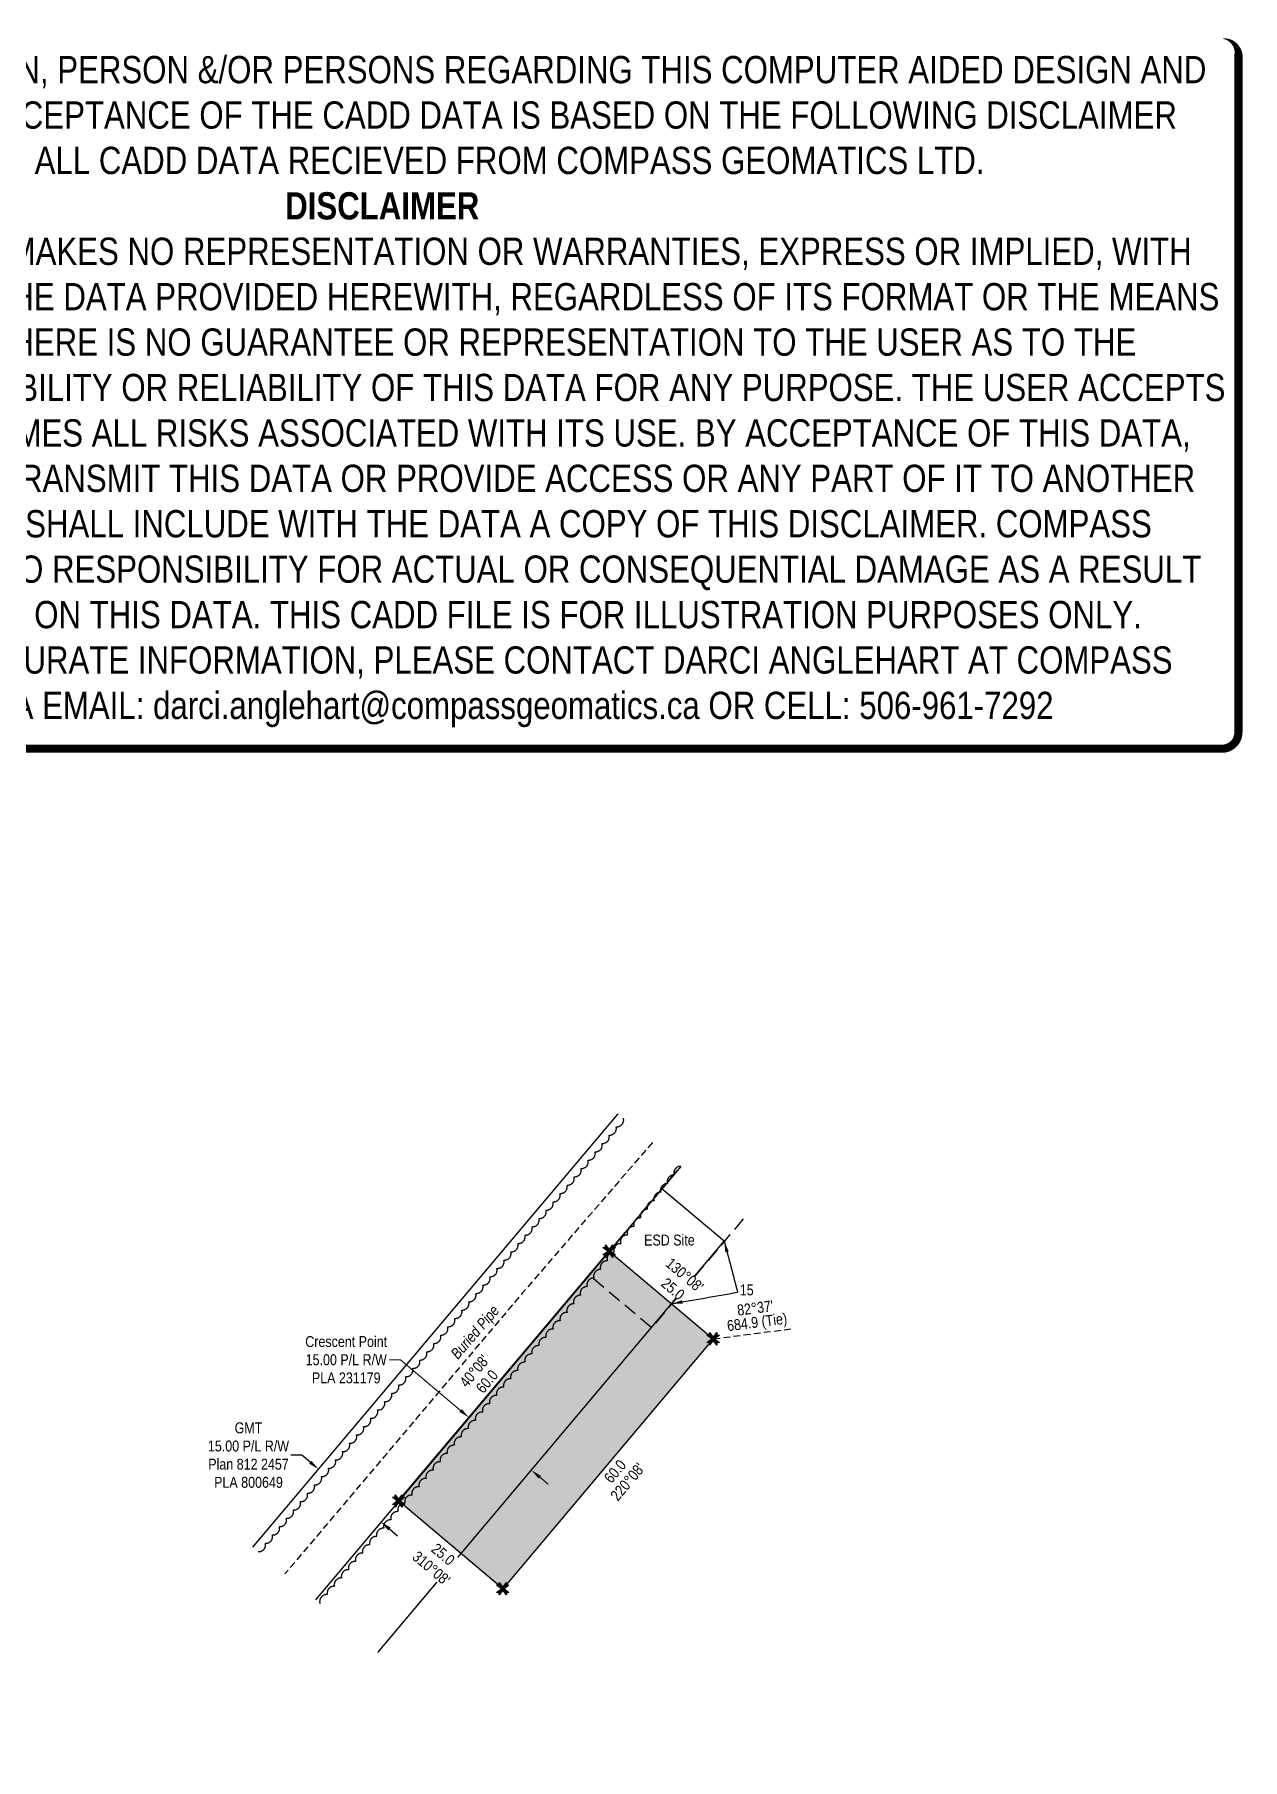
# Model space of a CAD drawing. Extents: x 516843 to 519061, y 6028713 to 6030539.
# Drawn here: x 517952 to 519061, y 6028956 to 6030539 of the extents above; entities that cross this region are included whole.
import ezdxf
from ezdxf.enums import TextEntityAlignment as Align

# ---------------------------------------------------------------- set-up
doc = ezdxf.new("R2010")
doc.units = 0
doc.header["$LTSCALE"] = 5
doc.header["$PDSIZE"] = 0.5
for name, pattern in [('0', [1, 1, 0]), ('foc-ACCESSROAD', [3.75, 2.5, -1.25]), ('foc-TIELINE', [1.875, 1.25, -0.625]), ('UG_PIPE', [1.875, 1.25, -0.625])]:
    doc.linetypes.add(name, pattern=pattern)
doc.layers.get('Defpoints').update_dxf_attribs({"color": 9})
for name, color, linetype in [('AS-PIPE-UG', 44, 'UG_PIPE'), ('AS-PIPE-UG-T', 44, 'Continuous'), ('C-RW', 13, 'Continuous'), ('C-WS', 13, 'foc-ACCESSROAD'), ('F-RW', 190, 'Continuous'), ('F-WS-S', 190, 'Continuous'), ('L-BD', 7, 'Continuous'), ('L-MON', 1, 'Continuous'), ('L-TIE', 7, 'foc-TIELINE'), ('L-TIE-T', 7, 'Continuous'), ('P-PROPOSED', 10, 'Continuous'), ('P-PROPOSED-H', 21, 'Continuous'), ('T-BUSH', 110, '0')]:
    doc.layers.add(name, color=color, linetype=linetype)
for name, color, linetype, lineweight in [('C-RW-T', 13, 'Continuous', 9), ('C-WS-T', 13, 'Continuous', 9), ('T-TIE-T', 201, 'Continuous', 18)]:
    doc.layers.add(name, color=color, linetype=linetype, lineweight=lineweight)
doc.layers.add('DISCLAIMER', color=7, linetype='Continuous', plot=False)
doc.styles.add('80', font='ARIALN.TTF', dxfattribs={"height": 10})
doc.styles.add('80CG', font='ARIALN.TTF', dxfattribs={"height": 10})
doc.styles.add('80L', font='ARIALN.TTF', dxfattribs={"height": 10})
doc.dimstyles.new('Compass 5 000', dxfattribs={"dimscale": 5, "dimtxt": 9, "dimasz": 2, "dimexe": 0.2, "dimexo": 0.0625, "dimgap": 0.5, "dimtad": 0, "dimtih": 1, "dimtoh": 1, "dimzin": 0, "dimdsep": 46, "dimtxsty": '80CG', "dimcen": 0.1, "dimse1": 1, "dimse2": 1, "dimclrd": 256, "dimclrt": 256, "dimaunit": 1, "dimadec": 4, "dimazin": 0, "dimtfac": 0.06, "dimtofl": 0, "dimtmove": 0, "dimatfit": 1, "dimfxl": 0.2, "dimtolj": 1, "dimtzin": 0, "dimlwd": -1, "dimarcsym": 0})

# ---------------------------------------------------------------- blocks, each defined once
blk = doc.blocks.new('*D1036')
at = {"layer": 'Defpoints', "color": 0, "transparency": 16777216}
for p in [(518270, 6029174.3), (518028.9, 6029004.5), (518086.2, 6028956.2)]:
    blk.add_point(p, dxfattribs=at)
at = {"layer": 'F-WS-S', "transparency": 16777216}
for p, q in [((518197.4, 6029235.5), (518187.4, 6029235.5)), ((518205.1, 6029229), (518197.4, 6029235.5)), ((518277.7, 6029167.8), (518285.3, 6029161.4))]:
    blk.add_line(p, q, dxfattribs=at)
for points in [[(518206.2, 6029230.3), (518204, 6029227.8), (518212.7, 6029222.6)], [(518278.8, 6029169.1), (518276.6, 6029166.5), (518270, 6029174.3)]]:
    blk.add_solid(points, dxfattribs=at)
at = {"layer": 'F-WS-S', "transparency": 16777216, "insert": (518148.4, 6029235.5), "char_height": 10, "attachment_point": 5, "style": '80CG'}
blk.add_mtext('\\A1;GMT\\P15.00 P/L R/W\\PPlan 812 2457\\PPLA 800649', dxfattribs=at)
blk = doc.blocks.new('TEMP')
h = blk.add_hatch(color=255)
h.dxf.hatch_style = 1
h.paths.add_polyline_path([(0, 0.25), (-0.67, 1.15), (-0.67, 0.67), (-1.15, 0.67), (-0.25, 0), (-1.15, -0.67), (-0.67, -0.67), (-0.67, -1.15), (0, -0.25), (0.67, -1.15), (0.67, -0.67), (1.15, -0.67), (0.25, 0), (1.15, 0.67), (0.67, 0.67), (0.67, 1.15)])
h = blk.add_hatch(color=1)
h.dxf.hatch_style = 1
h.paths.add_polyline_path([(0, 0.08), (-0.57, 0.85), (-0.57, 0.57), (-0.85, 0.57), (-0.08, 0), (-0.85, -0.57), (-0.57, -0.57), (-0.57, -0.85), (0, -0.08), (0.57, -0.85), (0.57, -0.57), (0.85, -0.57), (0.08, 0), (0.85, 0.57), (0.57, 0.57), (0.57, 0.85)])
at = {"color": 1}
for p, q in [((-0.08, 0), (0.08, 0)), ((0, 0.08), (0, -0.08))]:
    blk.add_line(p, q, dxfattribs=at)
at = {"color": 255, "flags": 128}
blk.add_lwpolyline([(-0.25, 0), (-1.15, 0.67), (-0.67, 0.67), (-0.67, 1.15), (0, 0.25), (0.67, 1.15), (0.67, 0.67), (1.15, 0.67), (0.25, 0), (1.15, -0.67), (0.67, -0.67), (0.67, -1.15), (0, -0.25), (-0.67, -1.15), (-0.67, -0.67), (-1.15, -0.67)], close=True, dxfattribs=at)
at = {"color": 1, "flags": 128}
blk.add_lwpolyline([(-0.08, 0), (-0.85, 0.57), (-0.57, 0.57), (-0.57, 0.85), (0, 0.08), (0.57, 0.85), (0.57, 0.57), (0.85, 0.57), (0.08, 0), (0.85, -0.57), (0.57, -0.57), (0.57, -0.85), (0, -0.08), (-0.57, -0.85), (-0.57, -0.57), (-0.85, -0.57)], close=True, dxfattribs=at)
blk = doc.blocks.new('*D1037')
at = {"layer": 'C-RW-T', "transparency": 16777216}
for p, q in [((518287.9, 6029323), (518277.9, 6029323)), ((518343.1, 6029276.5), (518287.9, 6029323)), ((518415.7, 6029215.3), (518423.4, 6029208.8))]:
    blk.add_line(p, q, dxfattribs=at)
for points in [[(518344.2, 6029277.7), (518342, 6029275.2), (518350.8, 6029270)], [(518416.8, 6029216.5), (518414.7, 6029214), (518408.1, 6029221.7)]]:
    blk.add_solid(points, dxfattribs=at)
at = {"layer": 'Defpoints', "color": 0, "transparency": 16777216}
for p in [(518408.1, 6029221.7), (518248.2, 6029148.4), (518305.5, 6029100.1)]:
    blk.add_point(p, dxfattribs=at)
at = {"layer": 'C-RW-T', "transparency": 16777216, "insert": (518238.1, 6029323), "char_height": 10, "attachment_point": 5, "style": '80CG'}
blk.add_mtext('\\A1;Crescent Point\\P15.00 P/L R/W\\PPLA 231179', dxfattribs=at)
blk = doc.blocks.new('Disclaimer_Legal')
at = {"layer": 'DISCLAIMER', "color": 254, "flags": 128}
blk.add_lwpolyline([(-3612.9, -1104.6, 37.5, 37.5, 0), (4096.1, -1104.6, 37.5, 37.5, 0.414214), (4171.1, -1029.6, 37.5, 37.5, 0), (4171.1, 2078.7, 37.5, 0, 0.414214), (4096.1, 2153.7, 0, 0, 0), (-3612.9, 2153.7, 0, 0, 0.414214), (-3687.9, 2078.7, 0, 0, 0), (-3687.9, -1029.6, 0, 37.5, 0.414214)], format="xyseb", close=True, dxfattribs=at)
at = {"layer": 'DISCLAIMER', "color": 254, "insert": (241.6, 533.9), "char_height": 125, "width": 7717.568, "attachment_point": 5, "style": '80'}
blk.add_mtext('NOTICE TO THE CORPORATION, PERSON &/OR PERSONS REGARDING THIS COMPUTER AIDED DESIGN AND DRAFTING (CADD) FILES. ACCEPTANCE OF THE CADD DATA IS BASED ON THE FOLLOWING DISCLAIMER WHICH COVERS ALL CADD DATA RECIEVED FROM COMPASS GEOMATICS LTD.\\P{\\fArial Narrow|b1|i0|c0|p34;DISCLAIMER}\\PCOMPASS GEOMATICS LTD. MAKES NO REPRESENTATION OR WARRANTIES, EXPRESS OR IMPLIED, WITH RESPECT TO THE REUSE OF THE DATA PROVIDED HEREWITH, REGARDLESS OF ITS FORMAT OR THE MEANS OF ITS TRANSMISSION. THERE IS NO GUARANTEE OR REPRESENTATION TO THE USER AS TO THE ACCURACY, CURRENCY, SUITABILITY OR RELIABILITY OF THIS DATA FOR ANY PURPOSE. THE USER ACCEPTS THE DATA "AS IS", AND ASSUMES ALL RISKS ASSOCIATED WITH ITS USE. BY ACCEPTANCE OF THIS DATA, THE USER AGREES NOT TO TRANSMIT THIS DATA OR PROVIDE ACCESS OR ANY PART OF IT TO ANOTHER PARTY UNLESS THE USER SHALL INCLUDE WITH THE DATA A COPY OF THIS DISCLAIMER. COMPASS GEOMATICS LTD. ASSUMES NO RESPONSIBILITY FOR ACTUAL OR CONSEQUENTIAL DAMAGE AS A RESULT OF ANY USER\'S RELIANCE ON THIS DATA. THIS CADD FILE IS FOR ILLUSTRATION PURPOSES ONLY.\\PIF YOU REQUIRE MORE ACCURATE INFORMATION, PLEASE CONTACT DARCI ANGLEHART AT COMPASS GEOMATICS LTD. VIA EMAIL: darci.anglehart@compassgeomatics.ca OR CELL: 506-961-7292', dxfattribs=at)

msp = doc.modelspace()

# ---------------------------------------------------------------- linework, layer by layer
at = {"layer": 'AS-PIPE-UG', "flags": 128}
msp.add_lwpolyline([(518519.185, 6029522.383), (518399.906, 6029384.324), (518181.797, 6029126.48)], dxfattribs=at)
at = {"layer": 'C-RW', "flags": 128}
msp.add_lwpolyline([(518267.157, 6029054.542), (518585.125, 6029431.718), (518527.813, 6029480.034), (518209.837, 6029102.849)], dxfattribs=at)
at = {"layer": 'C-WS', "flags": 128}
msp.add_lwpolyline([(518602.422, 6029452.235), (518518.312, 6029352.465), (518461.2, 6029400.612), (518545.187, 6029500.47)], dxfattribs=at)
at = {"layer": 'F-RW'}
for points in [[(518152.517, 6029151.155), (518487.782, 6029548.849)], [(518545.102, 6029500.542), (518209.837, 6029102.849)]]:
    msp.add_lwpolyline(points, dxfattribs=at)
at = {"layer": 'L-TIE', "flags": 128}
msp.add_lwpolyline([(518575.018, 6029342.196), (518647.918, 6029351.631)], dxfattribs=at)
at = {"layer": 'P-PROPOSED', "flags": 128}
msp.add_lwpolyline([(518575.018, 6029342.196), (518381.756, 6029112.947), (518286.235, 6029193.473), (518479.498, 6029422.722)], close=True, dxfattribs=at)
at = {"layer": 'T-BUSH', "flags": 128}
for points in [[(518157.426, 6029147.018, 0.52056705), (518163.866, 6029154.662, 0.52056705), (518170.306, 6029162.305, 0.52056705), (518176.746, 6029169.949, 0.52056705), (518183.186, 6029177.592, 0.52056705), (518189.626, 6029185.235, 0.52056705), (518196.065, 6029192.879, 0.52056705), (518202.505, 6029200.522, 0.52056705), (518208.945, 6029208.166, 0.52056705), (518215.385, 6029215.809, 0.52056705), (518221.825, 6029223.452, 0.52056705), (518228.265, 6029231.096, 0.52056705), (518234.705, 6029238.739, 0.52056705), (518241.145, 6029246.383, 0.52056705), (518247.585, 6029254.026, 0.52056705), (518254.025, 6029261.669, 0.52056705), (518260.465, 6029269.313, 0.52056705), (518266.905, 6029276.956, 0.52056705), (518273.345, 6029284.6, 0.52056705), (518279.785, 6029292.243, 0.52056705), (518286.225, 6029299.886, 0.52056705), (518292.665, 6029307.53, 0.52056705), (518299.105, 6029315.173, 0.52056705), (518305.545, 6029322.817, 0.52056705), (518311.985, 6029330.46, 0.52056705), (518318.425, 6029338.103, 0.52056705), (518324.865, 6029345.747, 0.52056705), (518331.305, 6029353.39, 0.52056705), (518337.744, 6029361.034, 0.52056705), (518344.184, 6029368.677, 0.52056705), (518350.624, 6029376.321, 0.52056705), (518357.064, 6029383.964, 0.52056705), (518363.504, 6029391.607, 0.52056705), (518369.944, 6029399.251, 0.52056705), (518376.384, 6029406.894, 0.52056705), (518382.824, 6029414.538, 0.52056705), (518389.264, 6029422.181, 0.52056705), (518395.704, 6029429.824, 0.52056705), (518402.144, 6029437.468, 0.52056705), (518408.584, 6029445.111, 0.52056705), (518415.024, 6029452.755, 0.52056705), (518421.464, 6029460.398, 0.52056705), (518427.904, 6029468.041, 0.52056705), (518434.344, 6029475.685, 0.52056705), (518440.784, 6029483.328, 0.52056705), (518447.224, 6029490.972, 0.52056705), (518453.664, 6029498.615, 0.52056705), (518460.104, 6029506.258, 0.52056705), (518466.544, 6029513.902, 0.52056705), (518472.984, 6029521.545, 0.52056705), (518479.423, 6029529.189, 0.52056705), (518485.863, 6029536.832, 0.52056705), (518492.58, 6029544.804, 0.52056705)], [(518545.305, 6029500.522, 0.52056705), (518539.163, 6029492.637, 0.52056705), (518533.021, 6029484.752, 0.52056705), (518526.88, 6029476.867, 0.52056705), (518520.738, 6029468.982, 0.52056705), (518514.596, 6029461.097, 0.52056705), (518508.454, 6029453.212, 0.52056705), (518502.313, 6029445.327, 0.52056705), (518496.171, 6029437.442, 0.52056705), (518490.029, 6029429.556, 0.52056705), (518483.887, 6029421.671, 0.52056705), (518477.746, 6029413.786, 0.52056705), (518471.604, 6029405.901, 0.52056705), (518465.462, 6029398.016, 0.52056705), (518459.32, 6029390.131, 0.52056705), (518453.179, 6029382.246, 0.52056705), (518447.037, 6029374.361, 0.52056705), (518440.895, 6029366.476, 0.52056705), (518434.472, 6029358.821, 0.52056705), (518427.998, 6029351.205, 0.52056705), (518421.525, 6029343.59, 0.52056705), (518415.051, 6029335.975, 0.52056705), (518408.578, 6029328.36, 0.52056705), (518402.105, 6029320.745, 0.52056705), (518395.631, 6029313.13, 0.52056705), (518389.158, 6029305.515, 0.52056705), (518382.684, 6029297.9, 0.52056705), (518376.211, 6029290.285, 0.52056705), (518369.737, 6029282.67, 0.52056705), (518363.264, 6029275.055, 0.52056705), (518356.79, 6029267.44, 0.52056705), (518350.317, 6029259.825, 0.52056705), (518343.844, 6029252.21, 0.52056705), (518337.37, 6029244.594, 0.52056705), (518330.897, 6029236.979, 0.52056705), (518324.423, 6029229.364, 0.52056705), (518317.95, 6029221.749, 0.52056705), (518311.476, 6029214.134, 0.52056705), (518305.003, 6029206.519, 0.52056705), (518298.53, 6029198.904, 0.52056705), (518292.056, 6029191.289, 0.52056705), (518285.583, 6029183.674, 0.52056705), (518279.109, 6029176.059, 0.52056705), (518272.636, 6029168.444, 0.52056705), (518266.162, 6029160.829, 0.52056705), (518259.689, 6029153.214, 0.52056705), (518253.215, 6029145.599, 0.52056705), (518246.742, 6029137.984, 0.52056705), (518240.269, 6029130.368, 0.52056705), (518233.795, 6029122.753, 0.52056705), (518227.322, 6029115.138, 0.52056705), (518220.848, 6029107.523, 0.52056705), (518213.929, 6029099.384, 0.52056705)]]:
    msp.add_lwpolyline(points, format="xyb", dxfattribs=at)

# ---------------------------------------------------------------- block references
at = {"layer": 'DISCLAIMER', "color": 3, "xscale": 0.2, "yscale": 0.2, "zscale": 0.2}
msp.add_blockref('Disclaimer_Legal', (518222.858, 6030104.716), dxfattribs=at)
at = {"layer": 'L-MON', "color": 3}
for p, xscale, yscale, zscale in [((518479.498, 6029422.722), 4.99736615, 4.99736615, 4.99736615), ((518575.018, 6029342.196), 4.99736615000001, 4.99736615000001, 4.99736615000001), ((518286.235, 6029193.473), 4.99736615, 4.99736615, 4.99736615), ((518381.756, 6029112.947), 4.99736615000001, 4.99736615000001, 4.99736615000001)]:
    msp.add_blockref('TEMP', p, dxfattribs=dict(at, xscale=xscale, yscale=yscale, zscale=zscale))

# ---------------------------------------------------------------- texts
at = {"layer": 'AS-PIPE-UG-T', "insert": (518333.108, 6029329.372), "char_height": 9.99473, "attachment_point": 1, "rotation": 49.174117, "style": '80L'}
msp.add_mtext_dynamic_manual_height_columns('{\\fArial Narrow|b0|i1|c0|p34;Buried Pipe}', width=60.28186, gutter_width=50, heights=[0], dxfattribs=at)
at = {"layer": 'C-WS-T', "insert": (518511.56, 6029437.873), "char_height": 9.9947, "attachment_point": 1, "style": '80L'}
msp.add_mtext_dynamic_manual_height_columns('ESD Site', width=46.0755, gutter_width=50, heights=[0], dxfattribs=at)
at = {"layer": 'L-BD', "style": '80L'}
for s, p in [("40°08'", (518355.796, 6029312.799)), ('60.0', (518367.258, 6029303.135)), ('60.0', (518484.854, 6029220.682)), ("220°08'", (518496.317, 6029211.019))]:
    msp.add_text(s, height=9.9947, rotation=49.8683, dxfattribs=at).set_placement(p, align=Align.MIDDLE)
at = {"layer": 'L-TIE-T', "style": '80L'}
for s, height, p in [('684.9 (Tie)', 9.99473, (518615.348, 6029356.424)), ("82°37'", 9.9947, (518613.52, 6029370.548))]:
    msp.add_text(s, height=height, rotation=7.3749, dxfattribs=at).set_placement(p, align=Align.MIDDLE)

# ---------------------------------------------------------------- dimensions: what is measured, and where the dimension line sits
at = {"layer": 'C-RW-T', "color": 3}
dim = msp.add_linear_dim(base=(518408.081, 6029221.707), p1=(518248.222, 6029148.381), p2=(518305.534, 6029100.065), angle=319.868295, text='Crescent Point\\P15.00 P/L R/W\\PPLA 231179', dimstyle='Compass 5 000', dxfattribs=at)
dim.commit()
dim.dimension.update_dxf_attribs({"geometry": '*D1037', "text_midpoint": (518238.111, 6029323.046), "dimtype": 161})
at = {"layer": 'F-WS-S'}
dim = msp.add_linear_dim(base=(518270.046, 6029174.267), p1=(518028.901, 6029004.52), p2=(518086.213, 6028956.205), angle=319.868191, text='GMT\\P15.00 P/L R/W\\PPlan 812 2457\\PPLA 800649', dimstyle='Compass 5 000', dxfattribs=at)
dim.commit()
dim.dimension.update_dxf_attribs({"geometry": '*D1036', "text_midpoint": (518148.356, 6029235.474), "dimtype": 161})

# ---------------------------------------------------------------- leaders
at = {"layer": 'T-TIE-T', "path_type": 1}
msp.add_leader([(518585.125, 6029431.718), (518597.336, 6029385.002)], dimstyle='Compass 5 000', override={"dimgap": 0.5, "dimtad": 0}, dxfattribs=at)

# ---------------------------------------------------------------- next in the draw order: texts
at = {"layer": 'L-BD', "insert": (518552.041, 6029404.629), "char_height": 9.99473, "width": 39.15167, "attachment_point": 2, "rotation": 319.8683, "style": '80L', "bg_fill": 3, "box_fill_scale": 1, "bg_fill_color": 256, "bg_fill_transparency": 0}
msp.add_mtext("130°08' 25.0", dxfattribs=at)
at = {"layer": 'L-BD', "insert": (518330.278, 6029148.299), "char_height": 9.99473, "width": 39.4233, "attachment_point": 2, "rotation": 319.8683, "style": '80L', "bg_fill": 3, "box_fill_scale": 1.15, "bg_fill_color": 256, "bg_fill_true_color": 256, "bg_fill_transparency": 0}
msp.add_mtext("25.0 310°08'", dxfattribs=at)

# ---------------------------------------------------------------- next in the draw order: hatches: boundary and pattern name
at = {"layer": 'P-PROPOSED-H'}
h = msp.add_hatch(color=256, dxfattribs=at)
h.dxf.hatch_style = 1
h.paths.add_polyline_path([(518575.018, 6029342.196), (518381.756, 6029112.947), (518286.235, 6029193.473), (518479.498, 6029422.722)])

# ---------------------------------------------------------------- next in the draw order: leaders
at = {"layer": 'T-TIE-T', "path_type": 1}
msp.add_leader([(518536.81, 6029374.406), (518597.336, 6029385.002)], dimstyle='Compass 5 000', override={"dimgap": 0.5, "dimtad": 0}, dxfattribs=at)

# ---------------------------------------------------------------- next in the draw order: texts
at = {"layer": 'T-TIE-T', "insert": (518599.346, 6029392.131), "char_height": 9.9947, "attachment_point": 1, "style": '80L', "bg_fill": 3, "box_fill_scale": 1, "bg_fill_color": 256, "bg_fill_transparency": 0}
msp.add_mtext_dynamic_manual_height_columns('15', width=12.36467, gutter_width=50, heights=[0], dxfattribs=at)

doc.saveas('drawing.dxf')
